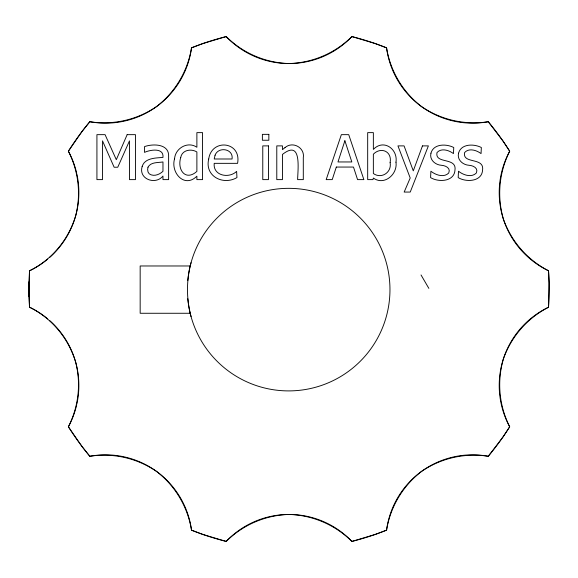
<?xml version="1.0" encoding="UTF-8"?>
<svg xmlns="http://www.w3.org/2000/svg" width="578" height="578" viewBox="0 0 578 578"><rect width="100%" height="100%" fill="white"/><g stroke="black" fill="none" stroke-linecap="round" stroke-linejoin="round"><path stroke-width="0.87" d="M191.051 262.679C186.297 280.236 186.297 299.014 191.051 316.571M76.65 404.925A86.714 86.714 0 0 1 68.385 426.781L82.213 446.78L89.814 456.273A86.714 86.714 0 0 1 191.513 530.163L202.892 534.455L226.179 541.427A86.714 86.714 0 0 1 351.894 541.427L375.18 534.455L386.559 530.163A86.714 86.714 0 0 1 488.258 456.273L503.005 436.946L509.688 426.781A86.714 86.714 0 0 1 548.529 307.229L549.1 282.917L548.529 270.771A86.714 86.714 0 0 1 509.688 151.219L503.005 141.054L488.258 121.727A86.714 86.714 0 0 1 386.559 47.837L375.18 43.545L351.894 36.573A86.714 86.714 0 0 1 226.179 36.573L202.892 43.545L191.513 47.837A86.714 86.714 0 0 1 89.814 121.727L82.213 131.22L68.385 151.219A86.714 86.714 0 0 1 76.65 173.075M226.179 541.427C242.97 524.788 265.403 515.157 289.036 514.449C312.669 515.157 335.103 524.788 351.894 541.427A260.122 260.122 0 0 0 386.566 530.156C390.36 506.819 402.852 485.852 421.55 471.395C441.086 458.072 464.893 452.675 488.258 456.273A260.122 260.122 0 0 0 509.688 426.781C499.045 405.669 496.82 381.357 503.452 358.671C511.422 336.41 527.512 318.052 548.529 307.229A260.122 260.122 0 0 0 548.529 270.771C527.512 259.948 511.422 241.59 503.452 219.329C496.82 196.643 499.045 172.331 509.688 151.219A260.122 260.122 0 0 0 488.258 121.734C464.893 125.318 441.086 119.928 421.55 106.605C402.852 92.148 390.36 71.166 386.559 47.837A260.122 260.122 0 0 0 351.901 36.58C335.096 53.212 312.669 62.843 289.036 63.551C265.403 62.843 242.97 53.212 226.179 36.573M89.814 456.273C113.18 452.675 136.986 458.072 156.522 471.395C175.221 485.852 187.713 506.834 191.513 530.163A260.122 260.122 0 0 0 226.2 541.42M190.292 265.974L140.165 265.974L140.165 313.269L190.292 313.269M89.814 121.727C113.18 125.325 136.986 119.928 156.522 106.605C175.221 92.148 187.713 71.166 191.513 47.837A260.122 260.122 0 0 1 226.2 36.58M421.022 274.955L428.854 288.379M28.914 287.786L29.536 307.229A86.714 86.714 0 0 1 47.714 318.89M29.016 281.703L29.016 296.297L29.536 270.771A86.714 86.714 0 0 0 47.714 259.11M89.836 456.266A260.122 260.122 0 0 1 68.406 426.774C78.5 406.861 81.245 383.821 75.66 362.175C69.259 340.832 55.105 322.199 35.966 310.726A69.396 69.396 0 0 0 29.536 307.229A260.122 260.122 0 0 1 29.565 270.771A69.374 69.374 0 0 0 35.966 267.274C55.112 255.801 69.259 237.168 75.66 215.825C81.238 194.179 78.514 171.124 68.385 151.219A260.122 260.122 0 0 1 89.836 121.734M76.845 173.942A86.714 86.714 0 0 1 74.62 219.329M74.338 220.182A86.714 86.714 0 0 1 49.744 257.362M49.744 320.638A86.714 86.714 0 0 1 74.338 357.818M74.62 358.671A86.714 86.714 0 0 1 76.845 404.058M187.807 280.547A101.28 101.28 0 0 1 341.923 203.463A101.28 101.28 0 0 1 341.923 375.779A101.28 101.28 0 0 1 187.807 298.703M28.972 282.917L28.972 295.083L28.972 282.917M390.121 162.649C391.978 172.244 381.509 179.353 373.359 173.523L373.359 154.196C380.823 146.574 392.245 151.154 390.121 162.649M395.981 162.194C397.758 174.289 384.254 185.979 373.359 178.053L372.998 179.621L367.68 179.621L367.68 132.629L373.359 132.629L373.359 149.42C383.481 138.677 398.054 148.943 395.981 162.194M174.549 158.871C170.474 172.612 184.447 188.666 196.881 176.174L196.881 179.621L202.56 179.621L202.56 132.629L196.881 132.629L196.881 147.246C187.684 140.931 175.242 148.243 174.549 158.871M208.716 159.037C204.475 176.297 223.238 185.654 236.951 177.569L236.619 171.377C229.09 178.833 212.827 175.806 214.214 163.343L237.587 163.343C241.64 141.379 211.584 138.164 208.716 159.037M430.95 153.199C429.281 159.752 435.198 164.875 441.339 165.279C445.414 165.496 451.064 168.01 448.723 173.039C443.853 177.952 435.617 175.026 430.892 171.225L430.588 177.598C438.536 182.511 454.489 181.774 454.987 169.896C456.772 156.949 434.54 164.282 437.019 152.534C441.296 147.751 449.012 150.208 453.448 153.589L453.752 147.52C446.512 143.727 433.514 143.517 430.95 153.199M458.556 153.199C456.887 159.752 462.805 164.875 468.939 165.279C473.021 165.496 478.663 168.01 476.323 173.039C471.453 177.952 463.224 175.026 458.491 171.225L458.188 177.598C466.143 182.511 482.088 181.774 482.587 169.896C484.378 156.949 462.14 164.282 464.618 152.534C468.895 147.751 476.619 150.208 481.048 153.589L481.351 147.52C474.112 143.727 461.114 143.517 458.556 153.199M180.741 157.426C176.933 169.759 185.531 181.528 196.881 171.406L196.881 151.956C191.181 148.416 182.012 149.948 180.741 157.426M142.137 166.594C138.294 179.079 155.518 185.394 162.967 176.03L162.967 179.621L168.617 179.621L168.617 156.551C169.39 143.763 153.199 143.539 144.514 146.61L144.514 152.382C150.136 149.774 164.065 147.361 162.967 157.426C155.706 158.025 144.666 157.873 142.137 166.594M147.997 167.187L147.628 169.477L148.033 172.02L149.254 173.855C153.64 176.962 159.434 174.635 162.967 171.312L162.967 161.956C157.924 162.801 150.829 161.905 147.997 167.187M215.059 155.236L214.214 158.993L232.06 158.993C233.7 148.618 218.289 146.256 215.059 155.236M336.309 167.056L332.227 179.621L326.187 179.621L341.352 134.652L348.722 134.652L363.88 179.621L357.565 179.621L353.49 167.056L336.309 167.056M344.885 140.757L337.971 161.956L351.829 161.956L344.885 140.757M422.46 145.887L413.284 170.864L404.073 145.887L397.946 145.887L410.207 177.988L404.166 192.062L410.236 192.062L428.385 145.887L422.46 145.887M127.153 134.652L116.308 159.687L105.08 134.652L96.923 134.652L96.923 179.621L102.508 179.621L102.508 140.873L114.133 167.237L117.76 167.237L129.479 140.873L129.479 179.621L135.454 179.621L135.454 134.652L127.153 134.652M284.983 147.636L282.461 149.63L282.461 145.887L276.783 145.887L276.783 179.621L282.461 179.621L282.461 154.434C301.962 139.023 297.851 168.819 297.619 179.621L303.298 179.621L303.298 157.729C305.018 147.571 292.634 140.88 284.983 147.636M268.842 134.349L262.383 134.349L262.383 140.244L268.842 140.244L268.842 134.349M268.452 145.887L262.773 145.887L262.773 179.621L268.452 179.621L268.452 145.887"/></g></svg>
